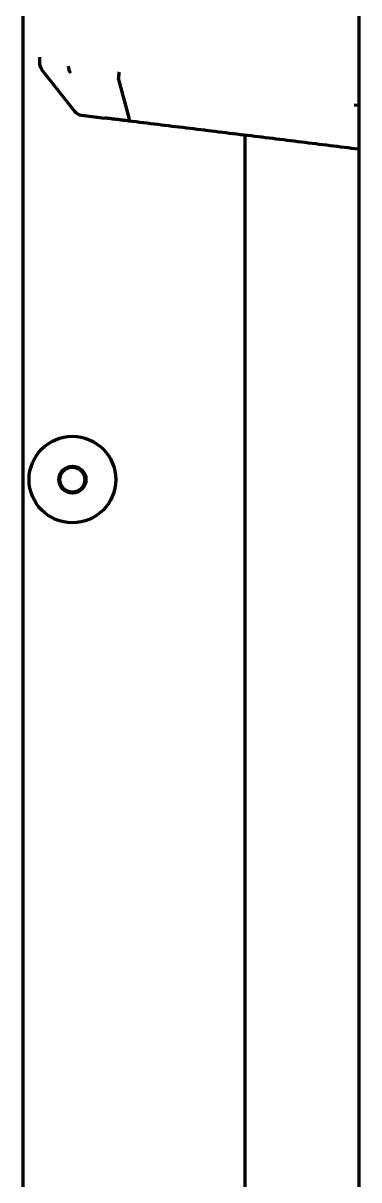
# Model space of a CAD drawing. Header units: inches. Extents: x -3055 to 7244, y 299 to 5591.
# Drawn here: x 925.1 to 956.1, y 2813.3 to 2920.3 of the extents above; entities that cross this region are included whole.
import ezdxf

# ---------------------------------------------------------------- set-up
doc = ezdxf.new("R2010")
doc.units = ezdxf.units.IN

msp = doc.modelspace()

# ---------------------------------------------------------------- linework, layer by layer
at = {"linetype": 'Continuous', "lineweight": 70}
for p, q in [((956.09, 3810.02), (956.09, 2144.82)), ((925.09, 2170.63), (925.09, 3808.63)), ((926.59, 2917.13), (926.59, 2916.61)), ((926.8, 2916), (929.82, 2912.14)), ((933.91, 2915.08), (934.86, 2911.52)), ((956.09, 2912.65), (955.66, 2912.71)), ((930.48, 2911.77), (932.64, 2911.5)), ((945.58, 2550.04), (945.58, 2909.92))]:
    msp.add_line(p, q, dxfattribs=at)
for radius in [4, 1.25, 1.15]:
    msp.add_circle((929.64, 2878.08), radius, dxfattribs=at)
msp.add_arc((930.61, 2912.76), 1, 218, 263, dxfattribs=at)
for centre, major_axis, ratio, start_param, end_param in [((927.59, 2916.62), (-0.123, -0.992), 1, 4.849268, 5.498796), ((930.22, 2916.3), (0.122, 0.993), 0.961385, 1.688655, 2.356554)]:
    msp.add_ellipse(centre, major_axis=major_axis, ratio=ratio, start_param=start_param, end_param=end_param, dxfattribs=at)
for points, knots in [([(933.91, 2915.08), (933.91, 2915.13), (933.91, 2915.18), (933.92, 2915.29), (933.93, 2915.35), (933.94, 2915.46), (933.95, 2915.53), (933.96, 2915.65), (933.97, 2915.72), (933.98, 2915.78)], [0, 0, 0, 0, 0.25, 0.25, 0.5, 0.5, 0.75, 0.75, 1, 1, 1, 1]), ([(956.09, 2912.65), (956.09, 2912.48), (956.09, 2911.95), (956.09, 2911.27), (956.09, 2910.48), (956.09, 2909.77), (956.09, 2909.23), (956.09, 2908.84), (956.09, 2908.66), (956.09, 2908.62), (956.09, 2908.62)], [0, 0, 0, 0, 0.083425, 0.250275, 0.3337, 0.500551, 0.667401, 0.750826, 0.917676, 1, 1, 1, 1]), ([(934.87, 2911.23), (934.85, 2911.23), (934.84, 2911.23), (934.8, 2911.24), (934.76, 2911.24), (934.65, 2911.26), (934.55, 2911.27), (934.37, 2911.29), (934.24, 2911.31), (934.09, 2911.32), (934.06, 2911.33), (934.01, 2911.34), (933.92, 2911.35), (933.83, 2911.36), (933.67, 2911.38), (933.56, 2911.39), (933.44, 2911.4), (933.41, 2911.41), (933.37, 2911.41), (933.29, 2911.42), (933.18, 2911.44), (933.1, 2911.45), (933.04, 2911.45), (933.02, 2911.46), (932.99, 2911.46), (932.97, 2911.46), (932.88, 2911.47), (932.82, 2911.48), (932.72, 2911.49), (932.67, 2911.5), (932.64, 2911.5)], [0, 0, 0, 0, 0.015625, 0.015625, 0.03125, 0.0625, 0.125, 0.125, 0.25, 0.25, 0.28125, 0.28125, 0.3125, 0.375, 0.375, 0.5, 0.5, 0.53125, 0.53125, 0.5625, 0.625, 0.6875, 0.6875, 0.71875, 0.71875, 0.75, 0.75, 0.875, 0.875, 1, 1, 1, 1]), ([(934.86, 2911.52), (934.86, 2911.48), (934.86, 2911.44), (934.85, 2911.38), (934.85, 2911.36), (934.85, 2911.33), (934.85, 2911.32), (934.86, 2911.28), (934.86, 2911.26), (934.86, 2911.24), (934.86, 2911.24), (934.87, 2911.23), (934.87, 2911.23), (934.87, 2911.23), (934.87, 2911.23), (934.87, 2911.23), (934.87, 2911.23), (934.87, 2911.23)], [0, 0, 0, 0, 0.25, 0.25, 0.375, 0.375, 0.5, 0.5, 0.75, 0.75, 0.875, 0.9375, 0.9375, 0.953125, 0.953125, 0.96875, 1, 1, 1, 1]), ([(956.09, 2908.62), (955.21, 2908.73), (954.32, 2908.84), (952.55, 2909.06), (951.67, 2909.17), (949.02, 2909.49), (947.25, 2909.71), (943.71, 2910.14), (941.94, 2910.36), (938.41, 2910.79), (936.64, 2911.01), (934.87, 2911.23)], [0, 0, 0, 0, 0.125, 0.125, 0.25, 0.25, 0.5, 0.5, 0.75, 0.75, 1, 1, 1, 1])]:
    msp.add_open_spline(points, degree=3, knots=knots, dxfattribs=at)

doc.saveas('drawing.dxf')
